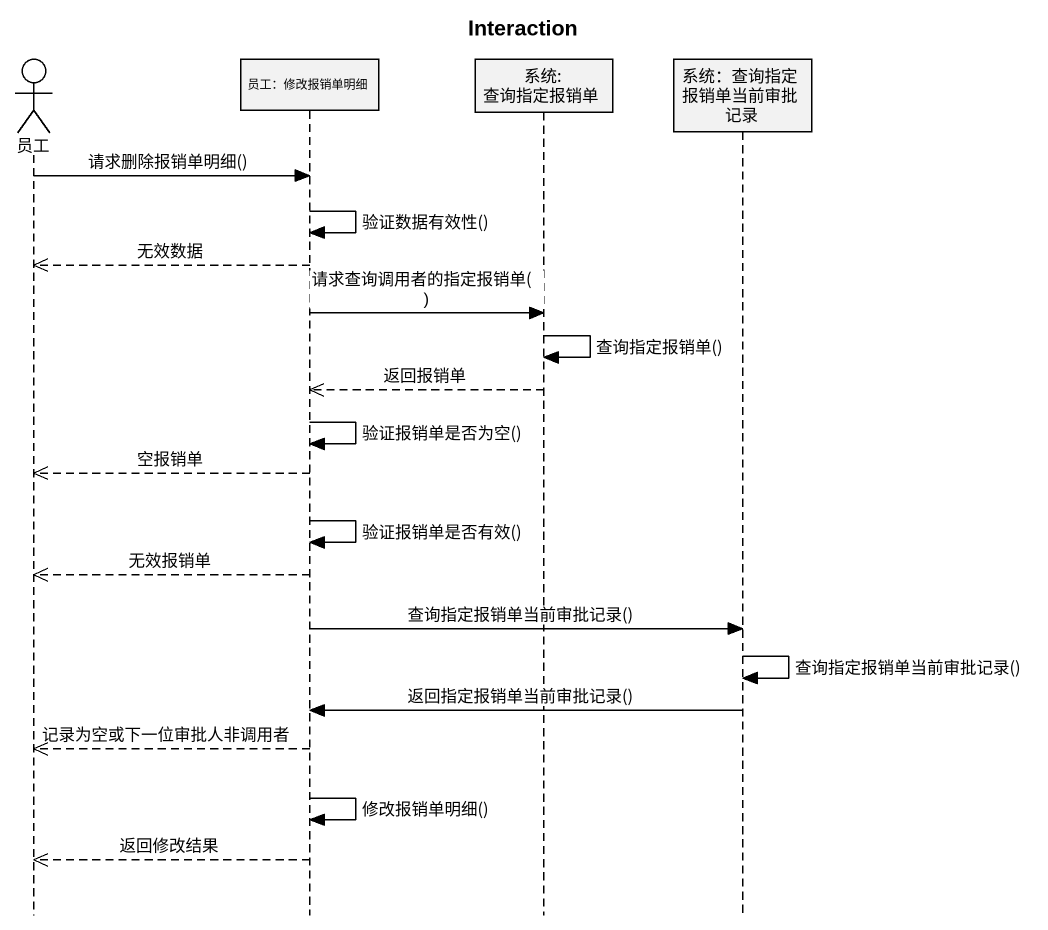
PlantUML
@startuml
title Interaction
hide footbox
actor 员工
participant "员工：修改报销单明细" as 员工_修改报销单明细
participant "系统: 查询指定报销单" as 系统_查询指定报销单
participant "系统：查询指定报销单当前审批记录" as 系统_查询指定报销单当前审批记录

员工 -> 员工_修改报销单明细 : 请求删除报销单明细()
员工_修改报销单明细 -> 员工_修改报销单明细 : 验证数据有效性()
员工_修改报销单明细 -->> 员工 : 无效数据
员工_修改报销单明细 -> 系统_查询指定报销单 : 请求查询调用者的指定报销单()
系统_查询指定报销单 -> 系统_查询指定报销单 : 查询指定报销单()
系统_查询指定报销单 -->> 员工_修改报销单明细 : 返回报销单
员工_修改报销单明细 -> 员工_修改报销单明细 : 验证报销单是否为空()
员工_修改报销单明细 -->> 员工 : 空报销单
员工_修改报销单明细 -> 员工_修改报销单明细 : 验证报销单是否有效()
员工_修改报销单明细 -->> 员工 : 无效报销单
员工_修改报销单明细 -> 系统_查询指定报销单当前审批记录 : 查询指定报销单当前审批记录()
系统_查询指定报销单当前审批记录 -> 系统_查询指定报销单当前审批记录 : 查询指定报销单当前审批记录()
系统_查询指定报销单当前审批记录 -> 员工_修改报销单明细 : 返回指定报销单当前审批记录()
员工_修改报销单明细 -->> 员工 : 记录为空或下一位审批人非调用者
员工_修改报销单明细 -> 员工_修改报销单明细 : 修改报销单明细()
员工_修改报销单明细 -->> 员工 : 返回修改结果
@enduml
